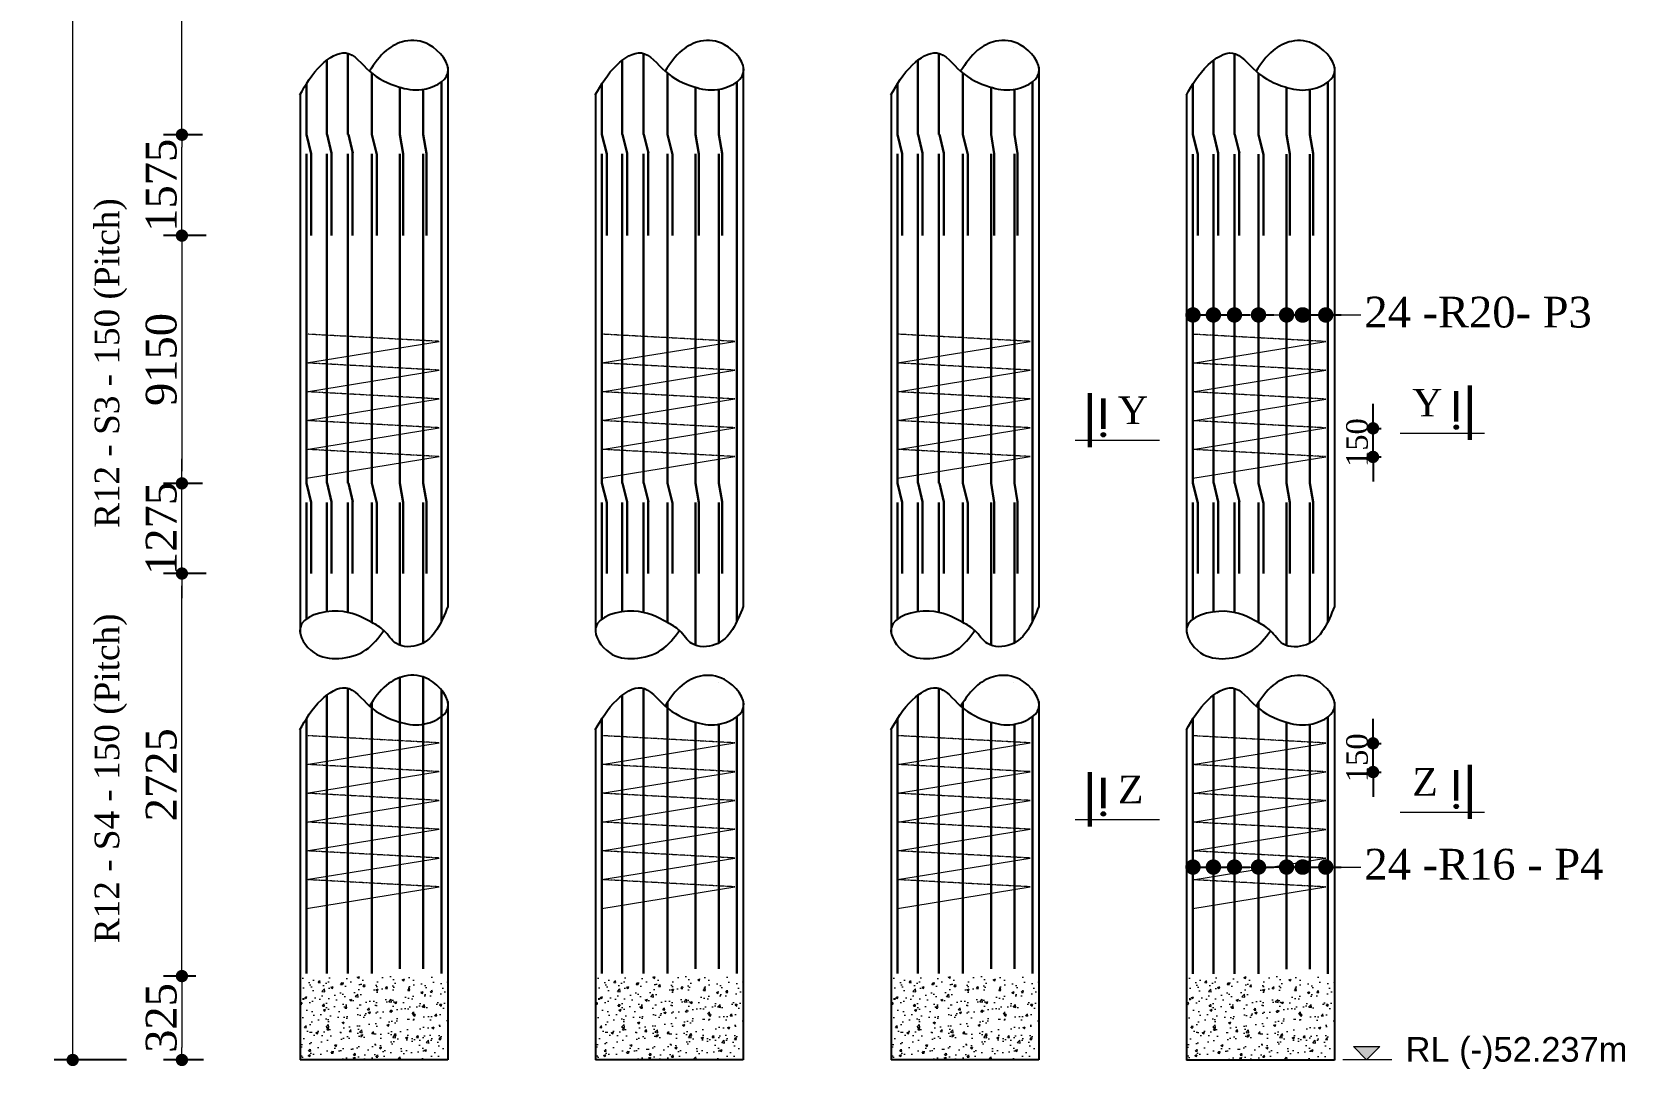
# Model space of a CAD drawing. Header units: millimetres. Extents: x -571543 to 35267, y -84886 to 197746.
# Drawn here: x -403498 to -390559, y 133017 to 141440 of the extents above; entities that cross this region are included whole.
import ezdxf

# ---------------------------------------------------------------- set-up
doc = ezdxf.new("R2010")
doc.units = ezdxf.units.MM
doc.header["$PDMODE"] = 2
doc.linetypes.add('DASHEDX2', pattern=[38.1, 25.4, -12.7])
doc.layers.get('Defpoints').update_dxf_attribs({"lineweight": 13})
for name, color, linetype, lineweight in [('Binder', 136, 'Continuous', 15), ('dim', 96, 'Continuous', 25), ('Dimision', 96, 'Continuous', 18), ('hatch', 65, 'Continuous', 15), ('Reinf.', 12, 'Continuous', 30), ('Text', 7, 'Continuous', 15)]:
    doc.layers.add(name, color=color, linetype=linetype, lineweight=lineweight)
doc.layers.add('Pire Line', color=11, linetype='Continuous')
doc.styles.add('ROMANS', font='arial.ttf', dxfattribs={"height": 200})
doc.styles.get("Standard").update_dxf_attribs({"font": 'times.ttf'})
doc.dimstyles.new('ISO-25', dxfattribs={"dimtxt": 175, "dimasz": 100, "dimexe": 65, "dimexo": 115.625, "dimgap": 40, "dimtad": 1, "dimtoh": 1, "dimdec": 0, "dimtxsty": 'Standard', "dimblk": 'DOT', "dimcen": 300, "dimclrd": 256, "dimclre": 256, "dimclrt": 256, "dimadec": 0, "dimazin": 0, "dimtfac": 1, "dimtdec": 0, "dimtix": 1, "dimtmove": 0, "dimatfit": 3, "dimldrblk": 'DOT', "dimfxl": 75, "dimlwd": -1, "dimarcsym": 0})

# ---------------------------------------------------------------- blocks, each defined once
blk = doc.blocks.new('_Dot')
at = {"color": 0, "linetype": 'ByBlock', "lineweight": -2}
blk.add_line((-0.5, 0), (-1, 0), dxfattribs=at)
at = {"color": 0, "linetype": 'ByBlock', "const_width": 0.5}
blk.add_lwpolyline([(-0.25, 0, 1), (0.25, 0, 1)], format="xyb", close=True, dxfattribs=at)
blk = doc.blocks.new('*D304')
at = {"layer": 'Defpoints', "color": 0, "ltscale": 3, "transparency": 16777216}
for p in [(-402279, 144231), (-401965, 144231), (-401996, 140604)]:
    blk.add_point(p, dxfattribs=at)
at = {"layer": 'Dimision', "color": 1, "lineweight": -2, "ltscale": 3, "transparency": 16777216}
for p, q in [((-402081, 144231), (-402429, 144231)), ((-402112, 140604), (-402429, 140604))]:
    blk.add_line(p, q, dxfattribs=at)
at = {"layer": 'Dimision', "ltscale": 3, "transparency": 16777216}
blk.add_line((-402279, 140704), (-402279, 144131), dxfattribs=at)
at = {"layer": 'Dimision', "ltscale": 3, "transparency": 16777216, "xscale": 100, "yscale": 100, "zscale": 100}
for p, rotation in [((-402279, 144231), 90), ((-402279, 140604), 270)]:
    blk.add_blockref('_Dot', p, dxfattribs=dict(at, rotation=rotation))
at = {"layer": 'Dimision', "ltscale": 3, "transparency": 16777216, "insert": (-402446, 142417), "char_height": 250, "attachment_point": 5, "rotation": 90}
blk.add_mtext('8850', dxfattribs=at)
blk = doc.blocks.new('*D308')
at = {"layer": 'Defpoints', "color": 0, "ltscale": 3, "transparency": 16777216}
for p in [(-402050, 133772), (-402279, 133091), (-401989, 133091)]:
    blk.add_point(p, dxfattribs=at)
at = {"layer": 'Dimision', "color": 1, "lineweight": -2, "ltscale": 3, "transparency": 16777216}
for p, q in [((-402165, 133772), (-402429, 133772)), ((-402105, 133091), (-402429, 133091))]:
    blk.add_line(p, q, dxfattribs=at)
at = {"layer": 'Dimision', "ltscale": 3, "transparency": 16777216}
blk.add_line((-402279, 133672), (-402279, 133191), dxfattribs=at)
at = {"layer": 'Dimision', "ltscale": 3, "transparency": 16777216, "xscale": 100, "yscale": 100, "zscale": 100}
for p, rotation in [((-402279, 133772), 90), ((-402279, 133091), 270)]:
    blk.add_blockref('_Dot', p, dxfattribs=dict(at, rotation=rotation))
at = {"layer": 'Dimision', "ltscale": 3, "transparency": 16777216, "insert": (-402446, 133432), "char_height": 250, "attachment_point": 5, "rotation": 90}
blk.add_mtext('325', dxfattribs=at)
blk = doc.blocks.new('*D309')
at = {"layer": 'Defpoints', "color": 0, "ltscale": 3, "transparency": 16777216}
for p in [(-403166, 162766), (-402779, 162766), (-402612, 133091)]:
    blk.add_point(p, dxfattribs=at)
at = {"layer": 'Dimision', "color": 1, "lineweight": -2, "ltscale": 3, "transparency": 16777216}
for p, q in [((-402894, 162766), (-403316, 162766)), ((-402728, 133091), (-403316, 133091))]:
    blk.add_line(p, q, dxfattribs=at)
at = {"layer": 'Dimision', "ltscale": 3, "transparency": 16777216}
blk.add_line((-403166, 133191), (-403166, 162666), dxfattribs=at)
at = {"layer": 'Dimision', "ltscale": 3, "transparency": 16777216, "xscale": 100, "yscale": 100, "zscale": 100}
for p, rotation in [((-403166, 162766), 90), ((-403166, 133091), 270)]:
    blk.add_blockref('_Dot', p, dxfattribs=dict(at, rotation=rotation))
at = {"layer": 'Dimision', "ltscale": 3, "transparency": 16777216, "insert": (-403333, 147929), "char_height": 250, "attachment_point": 5, "rotation": 90}
blk.add_mtext('56450', dxfattribs=at)
blk = doc.blocks.new('*D310')
at = {"layer": 'Defpoints', "color": 0, "ltscale": 3, "transparency": 16777216}
for p in [(-402279, 140604), (-401996, 140604), (-401965, 139785)]:
    blk.add_point(p, dxfattribs=at)
at = {"layer": 'Dimision', "color": 1, "lineweight": -2, "ltscale": 3, "transparency": 16777216}
for p, q in [((-402112, 140604), (-402429, 140604)), ((-402081, 139785), (-402429, 139785))]:
    blk.add_line(p, q, dxfattribs=at)
at = {"layer": 'Dimision', "ltscale": 3, "transparency": 16777216}
blk.add_line((-402279, 139885), (-402279, 140504), dxfattribs=at)
at = {"layer": 'Dimision', "ltscale": 3, "transparency": 16777216, "xscale": 100, "yscale": 100, "zscale": 100}
for p, rotation in [((-402279, 140604), 90), ((-402279, 139785), 270)]:
    blk.add_blockref('_Dot', p, dxfattribs=dict(at, rotation=rotation))
at = {"layer": 'Dimision', "ltscale": 3, "transparency": 16777216, "insert": (-402446, 140194), "char_height": 250, "attachment_point": 5, "rotation": 90}
blk.add_mtext('1575', dxfattribs=at)
blk = doc.blocks.new('*D311')
at = {"layer": 'Defpoints', "color": 0, "ltscale": 3, "transparency": 16777216}
for p in [(-401996, 139785), (-402279, 137773), (-401996, 137773)]:
    blk.add_point(p, dxfattribs=at)
at = {"layer": 'Dimision', "color": 1, "lineweight": -2, "ltscale": 3, "transparency": 16777216}
for p, q in [((-402112, 139785), (-402429, 139785)), ((-402112, 137773), (-402429, 137773))]:
    blk.add_line(p, q, dxfattribs=at)
at = {"layer": 'Dimision', "ltscale": 3, "transparency": 16777216}
blk.add_line((-402279, 139685), (-402279, 137873), dxfattribs=at)
at = {"layer": 'Dimision', "ltscale": 3, "transparency": 16777216, "xscale": 100, "yscale": 100, "zscale": 100}
for p, rotation in [((-402279, 139785), 90), ((-402279, 137773), 270)]:
    blk.add_blockref('_Dot', p, dxfattribs=dict(at, rotation=rotation))
at = {"layer": 'Dimision', "ltscale": 3, "transparency": 16777216, "insert": (-402446, 138779), "char_height": 250, "attachment_point": 5, "rotation": 90}
blk.add_mtext('9150', dxfattribs=at)
blk = doc.blocks.new('*D358')
at = {"layer": 'Defpoints', "color": 0, "ltscale": 3, "transparency": 16777216}
for p in [(-402279, 137773), (-401996, 137773), (-401965, 137041)]:
    blk.add_point(p, dxfattribs=at)
at = {"layer": 'Dimision', "ltscale": 3, "transparency": 16777216}
for p, q in [((-402279, 137873), (-402279, 137973)), ((-402279, 137041), (-402279, 137773)), ((-402279, 136941), (-402279, 136841))]:
    blk.add_line(p, q, dxfattribs=at)
at = {"layer": 'Dimision', "color": 1, "lineweight": -2, "ltscale": 3, "transparency": 16777216}
for p, q in [((-402112, 137773), (-402429, 137773)), ((-402081, 137041), (-402429, 137041))]:
    blk.add_line(p, q, dxfattribs=at)
at = {"layer": 'Dimision', "ltscale": 3, "transparency": 16777216, "xscale": 100, "yscale": 100, "zscale": 100}
for p, rotation in [((-402279, 137773), 270), ((-402279, 137041), 90)]:
    blk.add_blockref('_Dot', p, dxfattribs=dict(at, rotation=rotation))
at = {"layer": 'Dimision', "ltscale": 3, "transparency": 16777216, "insert": (-402446, 137407), "char_height": 250, "attachment_point": 5, "rotation": 90}
blk.add_mtext('1275', dxfattribs=at)
blk = doc.blocks.new('*D359')
at = {"layer": 'Defpoints', "color": 0, "ltscale": 3, "transparency": 16777216}
for p in [(-402279, 137041), (-401996, 137041), (-402050, 133772)]:
    blk.add_point(p, dxfattribs=at)
at = {"layer": 'Dimision', "color": 1, "lineweight": -2, "ltscale": 3, "transparency": 16777216}
for p, q in [((-402112, 137041), (-402429, 137041)), ((-402165, 133772), (-402429, 133772))]:
    blk.add_line(p, q, dxfattribs=at)
at = {"layer": 'Dimision', "ltscale": 3, "transparency": 16777216}
blk.add_line((-402279, 133872), (-402279, 136941), dxfattribs=at)
at = {"layer": 'Dimision', "ltscale": 3, "transparency": 16777216, "xscale": 100, "yscale": 100, "zscale": 100}
for p, rotation in [((-402279, 137041), 90), ((-402279, 133772), 270)]:
    blk.add_blockref('_Dot', p, dxfattribs=dict(at, rotation=rotation))
at = {"layer": 'Dimision', "ltscale": 3, "transparency": 16777216, "insert": (-402446, 135407), "char_height": 250, "attachment_point": 5, "rotation": 90}
blk.add_mtext('2725', dxfattribs=at)
blk = doc.blocks.new('*D366')
at = {"layer": 'Defpoints', "color": 0, "ltscale": 3, "transparency": 16777216}
for p in [(-393015, 138220), (-392606, 138220), (-393029, 137988)]:
    blk.add_point(p, dxfattribs=at)
at = {"layer": 'Pire Line', "linetype": 'Continuous', "ltscale": 3, "transparency": 16777216}
for p, q in [((-392606, 138320), (-392606, 138420)), ((-392606, 137988), (-392606, 138220)), ((-392606, 137888), (-392606, 137788))]:
    blk.add_line(p, q, dxfattribs=at)
at = {"layer": 'Pire Line', "linetype": 'Continuous', "lineweight": -2, "ltscale": 3, "transparency": 16777216}
for p, q in [((-392641, 138220), (-392541, 138220)), ((-392641, 137988), (-392541, 137988))]:
    blk.add_line(p, q, dxfattribs=at)
at = {"layer": 'Pire Line', "ltscale": 3, "transparency": 16777216, "xscale": 100, "yscale": 100, "zscale": 100}
for p, rotation in [((-392606, 138220), 270), ((-392606, 137988), 90)]:
    blk.add_blockref('_Dot', p, dxfattribs=dict(at, rotation=rotation))
at = {"layer": 'Pire Line', "ltscale": 3, "transparency": 16777216, "insert": (-392735, 138104), "char_height": 175, "attachment_point": 5, "rotation": 90}
blk.add_mtext('150', dxfattribs=at)
blk = doc.blocks.new('*D367')
at = {"layer": 'Defpoints', "color": 0, "ltscale": 3, "transparency": 16777216}
for p in [(-393015, 135662), (-392606, 135662), (-393029, 135429)]:
    blk.add_point(p, dxfattribs=at)
at = {"layer": 'Pire Line', "linetype": 'Continuous', "ltscale": 3, "transparency": 16777216}
for p, q in [((-392606, 135762), (-392606, 135862)), ((-392606, 135429), (-392606, 135662)), ((-392606, 135329), (-392606, 135229))]:
    blk.add_line(p, q, dxfattribs=at)
at = {"layer": 'Pire Line', "linetype": 'Continuous', "lineweight": -2, "ltscale": 3, "transparency": 16777216}
for p, q in [((-392641, 135662), (-392541, 135662)), ((-392641, 135429), (-392541, 135429))]:
    blk.add_line(p, q, dxfattribs=at)
at = {"layer": 'Pire Line', "ltscale": 3, "transparency": 16777216, "xscale": 100, "yscale": 100, "zscale": 100}
for p, rotation in [((-392606, 135662), 270), ((-392606, 135429), 90)]:
    blk.add_blockref('_Dot', p, dxfattribs=dict(at, rotation=rotation))
at = {"layer": 'Pire Line', "ltscale": 3, "transparency": 16777216, "insert": (-392735, 135545), "char_height": 175, "attachment_point": 5, "rotation": 90}
blk.add_mtext('150', dxfattribs=at)

msp = doc.modelspace()

# ---------------------------------------------------------------- hatches: boundary and pattern name
at = {"layer": 'Dimision', "ltscale": 5}
msp.add_hatch(color=256, dxfattribs=at).paths.add_polyline_path([(-392763.8, 133199.5), (-392551.6, 133199.5), (-392657.7, 133093.4)])
at = {"layer": 'hatch', "ltscale": 30}
h = msp.add_hatch(dxfattribs=at)
h.set_pattern_fill('AR-CONC', color=256, style=0)
h.set_pattern_definition([(50, (-98483.03, 39755.5), (182.18467, -15.939086), [19.05, -209.55]), (355, (-98483.03, 39755.5), (-35.24283, 191.05664), [15.24, -167.64]), (100.451, (-98467.85, 39754.17), (146.9425, 175.11669), [16.19, -178.09]), (46.1842, (-98483.03, 39806.3), (271.07904, -42.04233), [28.575, -314.325]), (96.6356, (-98460.44, 39802.8), (237.40423, 247.42556), [24.285, -267.135]), (351.184, (-98483.03, 39806.3), (237.4046, 247.42512), [22.86, -251.46]), (21, (-98457.63, 39793.6), (151.61488, -102.26552), [19.05, -209.55]), (326, (-98457.63, 39793.6), (61.80203, 184.18797), [15.24, -167.64]), (71.4514, (-98445, 39785.08), (213.41649, 81.92286), [16.19, -178.09]), (37.5, (-98483.03, 39755.5), (3.088603, 84.555039), [0, -165.608, 0, -170.18, 0, -168.275]), (7.5, (-98483.03, 39755.5), (66.819663, 100.180575), [0, -97.028, 0, -161.798, 0, -64.135]), (327.5, (-98539.674, 39755.5), (135.590595, -5.728744), [0, -63.5, 0, -198.12, 0, -262.89]), (317.5, (-98565.07, 39755.5), (148.12918, 25.42649), [0, -82.55, 0, -131.572, 0, -186.69])])
h.paths.add_polyline_path([(-400119.7, 133772.2), (-401319.7, 133772.2), (-401319.7, 133091.4), (-400119.7, 133091.4)])
h = msp.add_hatch(dxfattribs=at)
h.set_pattern_fill('AR-CONC', color=256, style=0)
h.set_pattern_definition([(50, (-96083.09, 39755.38), (182.18467, -15.939086), [19.05, -209.55]), (355, (-96083.09, 39755.38), (-35.24283, 191.05664), [15.24, -167.64]), (100.451, (-96067.9, 39754.05), (146.9425, 175.11669), [16.19, -178.09]), (46.1842, (-96083.09, 39806.18), (271.07904, -42.04233), [28.575, -314.325]), (96.6356, (-96060.5, 39802.67), (237.40423, 247.42556), [24.285, -267.135]), (351.184, (-96083.1, 39806.18), (237.4046, 247.42512), [22.86, -251.46]), (21, (-96057.69, 39793.48), (151.61488, -102.26552), [19.05, -209.55]), (326, (-96057.69, 39793.48), (61.80203, 184.18797), [15.24, -167.64]), (71.4514, (-96045.05, 39784.96), (213.41649, 81.92286), [16.19, -178.09]), (37.5, (-96083.09, 39755.38), (3.088603, 84.555039), [0, -165.608, 0, -170.18, 0, -168.275]), (7.5, (-96083.09, 39755.38), (66.819663, 100.180575), [0, -97.028, 0, -161.798, 0, -64.135]), (327.5, (-96139.73, 39755.38), (135.590595, -5.728744), [0, -63.5, 0, -198.12, 0, -262.89]), (317.5, (-96165.13, 39755.38), (148.12918, 25.42649), [0, -82.55, 0, -131.572, 0, -186.69])])
h.paths.add_polyline_path([(-397719.8, 133772.1), (-398919.8, 133772.1), (-398919.8, 133091.3), (-397719.8, 133091.3)])
h = msp.add_hatch(dxfattribs=at)
h.set_pattern_fill('AR-CONC', color=256, style=0)
h.set_pattern_definition([(50, (-93683.09, 39755.38), (182.18467, -15.939086), [19.05, -209.55]), (355, (-93683.09, 39755.38), (-35.24283, 191.05664), [15.24, -167.64]), (100.451, (-93667.9, 39754.05), (146.9425, 175.11669), [16.19, -178.09]), (46.1842, (-93683.09, 39806.18), (271.07904, -42.04233), [28.575, -314.325]), (96.6356, (-93660.5, 39802.67), (237.40423, 247.42556), [24.285, -267.135]), (351.184, (-93683.1, 39806.18), (237.4046, 247.42512), [22.86, -251.46]), (21, (-93657.69, 39793.48), (151.61488, -102.26552), [19.05, -209.55]), (326, (-93657.69, 39793.48), (61.80203, 184.18797), [15.24, -167.64]), (71.4514, (-93645.05, 39784.96), (213.41649, 81.92286), [16.19, -178.09]), (37.5, (-93683.09, 39755.38), (3.088603, 84.555039), [0, -165.608, 0, -170.18, 0, -168.275]), (7.5, (-93683.09, 39755.38), (66.819663, 100.180575), [0, -97.028, 0, -161.798, 0, -64.135]), (327.5, (-93739.73, 39755.38), (135.590595, -5.728744), [0, -63.5, 0, -198.12, 0, -262.89]), (317.5, (-93765.13, 39755.38), (148.12918, 25.42649), [0, -82.55, 0, -131.572, 0, -186.69])])
h.paths.add_polyline_path([(-395319.8, 133772.1), (-396519.8, 133772.1), (-396519.8, 133091.3), (-395319.8, 133091.3)])
h = msp.add_hatch(dxfattribs=at)
h.set_pattern_fill('AR-CONC', color=256, style=0)
h.set_pattern_definition([(50, (-91283.03, 39754.42), (182.18467, -15.939086), [19.05, -209.55]), (355, (-91283.03, 39754.42), (-35.24283, 191.05664), [15.24, -167.64]), (100.451, (-91267.85, 39753.09), (146.9425, 175.11669), [16.19, -178.09]), (46.1842, (-91283.03, 39805.22), (271.07904, -42.04233), [28.575, -314.325]), (96.6356, (-91260.44, 39801.7), (237.40423, 247.42556), [24.285, -267.135]), (351.184, (-91283.03, 39805.22), (237.4046, 247.42512), [22.86, -251.46]), (21, (-91257.63, 39792.52), (151.61488, -102.26552), [19.05, -209.55]), (326, (-91257.63, 39792.52), (61.80203, 184.18797), [15.24, -167.64]), (71.4514, (-91245, 39784), (213.41649, 81.92286), [16.19, -178.09]), (37.5, (-91283.03, 39754.416), (3.088603, 84.555039), [0, -165.608, 0, -170.18, 0, -168.275]), (7.5, (-91283.03, 39754.42), (66.819663, 100.180575), [0, -97.028, 0, -161.798, 0, -64.135]), (327.5, (-91339.674, 39754.416), (135.590595, -5.728744), [0, -63.5, 0, -198.12, 0, -262.89]), (317.5, (-91365.07, 39754.42), (148.12918, 25.42649), [0, -82.55, 0, -131.572, 0, -186.69])])
h.paths.add_polyline_path([(-392919.7, 133771.1), (-394119.7, 133771.1), (-394119.7, 133090.4), (-392919.7, 133090.4)])
at = {"layer": 'Text'}
for points in [[(-391930.1, 138247.4, -1), (-391930.1, 138211.6, -1)], [(-394796.1, 138186.1, 1), (-394796.1, 138150.2, 1)], [(-394796.1, 135106.8, 1), (-394796.1, 135070.9, 1)], [(-391930.1, 135168.2, -1), (-391930.1, 135132.3, -1)]]:
    msp.add_hatch(color=256, dxfattribs=at).paths.add_polyline_path(points)

# ---------------------------------------------------------------- linework, layer by layer
at = {"layer": 'Binder', "linetype": 'DASHEDX2', "ltscale": 0.007}
for p, q in [((-400189.3, 138926.1), (-401268.1, 138984.8)), ((-397789.4, 138926), (-398868.2, 138984.6)), ((-395389.4, 138926), (-396468.2, 138984.6)), ((-392989.3, 138925), (-394068.1, 138983.7)), ((-400189.3, 138692.3), (-401268.1, 138751)), ((-397789.4, 138692.2), (-398868.2, 138750.8)), ((-395389.4, 138692.2), (-396468.2, 138750.8)), ((-392989.3, 138691.2), (-394068.1, 138749.9)), ((-400189.3, 138458.5), (-401268.1, 138517.2)), ((-397789.4, 138458.4), (-398868.2, 138517)), ((-395389.4, 138458.4), (-396468.2, 138517)), ((-392989.3, 138457.4), (-394068.1, 138516.1)), ((-400189.3, 138224.7), (-401268.1, 138283.3)), ((-397789.4, 138224.6), (-398868.2, 138283.2)), ((-395389.4, 138224.6), (-396468.2, 138283.2)), ((-392989.3, 138223.6), (-394068.1, 138282.3)), ((-400189.3, 137990.9), (-401268.1, 138049.5)), ((-397789.4, 137990.7), (-398868.2, 138049.4)), ((-395389.4, 137990.7), (-396468.2, 138049.4)), ((-392989.3, 137989.8), (-394068.1, 138048.5)), ((-400189.3, 135665.9), (-401268.1, 135724.6)), ((-397789.4, 135665.8), (-398868.2, 135724.5)), ((-395389.4, 135665.8), (-396468.2, 135724.5)), ((-392989.3, 135664.8), (-394068.1, 135723.5)), ((-400189.3, 135432.1), (-401268.1, 135490.8)), ((-397789.4, 135432), (-398868.2, 135490.7)), ((-395389.4, 135432), (-396468.2, 135490.7)), ((-392989.3, 135431), (-394068.1, 135489.7)), ((-400189.3, 135198.3), (-401268.1, 135257)), ((-397789.4, 135198.2), (-398868.2, 135256.8)), ((-395389.4, 135198.2), (-396468.2, 135256.8)), ((-392989.3, 135197.2), (-394068.1, 135255.9)), ((-400189.3, 134964.5), (-401268.1, 135023.2)), ((-397789.4, 134964.4), (-398868.2, 135023)), ((-395389.4, 134964.4), (-396468.2, 135023)), ((-392989.3, 134963.4), (-394068.1, 135022.1)), ((-400189.3, 134730.7), (-401268.1, 134789.3)), ((-397789.4, 134730.6), (-398868.2, 134789.2)), ((-395389.4, 134730.6), (-396468.2, 134789.2)), ((-392989.3, 134729.6), (-394068.1, 134788.3)), ((-400189.3, 134496.9), (-401268.1, 134555.5)), ((-397789.4, 134496.8), (-398868.2, 134555.4)), ((-395389.4, 134496.8), (-396468.2, 134555.4)), ((-392989.3, 134495.8), (-394068.1, 134554.5))]:
    msp.add_line(p, q, dxfattribs=at)
at = {"layer": 'Binder', "ltscale": 5}
for p, q in [((-401268.1, 138751), (-400189.3, 138926.1)), ((-398868.2, 138750.8), (-397789.4, 138926)), ((-396468.2, 138750.8), (-395389.4, 138926)), ((-394068.1, 138749.9), (-392989.3, 138925)), ((-401268.1, 138517.2), (-400189.3, 138692.3)), ((-398868.2, 138517), (-397789.4, 138692.2)), ((-396468.2, 138517), (-395389.4, 138692.2)), ((-394068.1, 138516.1), (-392989.3, 138691.2)), ((-401268.1, 138283.3), (-400189.3, 138458.5)), ((-398868.2, 138283.2), (-397789.4, 138458.4)), ((-396468.2, 138283.2), (-395389.4, 138458.4)), ((-394068.1, 138282.3), (-392989.3, 138457.4)), ((-401268.1, 138049.5), (-400189.3, 138224.7)), ((-398868.2, 138049.4), (-397789.4, 138224.6)), ((-396468.2, 138049.4), (-395389.4, 138224.6)), ((-394068.1, 138048.5), (-392989.3, 138223.6)), ((-401268.1, 137815.7), (-400189.3, 137990.9)), ((-398868.2, 137815.6), (-397789.4, 137990.7)), ((-396468.2, 137815.6), (-395389.4, 137990.7)), ((-394068.1, 137814.6), (-392989.3, 137989.8)), ((-401268.1, 135490.8), (-400189.3, 135665.9)), ((-398868.2, 135490.7), (-397789.4, 135665.8)), ((-396468.2, 135490.7), (-395389.4, 135665.8)), ((-394068.1, 135489.7), (-392989.3, 135664.8)), ((-401268.1, 135257), (-400189.3, 135432.1)), ((-398868.2, 135256.8), (-397789.4, 135432)), ((-396468.2, 135256.8), (-395389.4, 135432)), ((-394068.1, 135255.9), (-392989.3, 135431)), ((-401268.1, 135023.2), (-400189.3, 135198.3)), ((-398868.2, 135023), (-397789.4, 135198.2)), ((-396468.2, 135023), (-395389.4, 135198.2)), ((-394068.1, 135022.1), (-392989.3, 135197.2)), ((-401268.1, 134789.3), (-400189.3, 134964.5)), ((-398868.2, 134789.2), (-397789.4, 134964.4)), ((-396468.2, 134789.2), (-395389.4, 134964.4)), ((-394068.1, 134788.3), (-392989.3, 134963.4)), ((-401268.1, 134555.5), (-400189.3, 134730.7)), ((-398868.2, 134555.4), (-397789.4, 134730.6)), ((-396468.2, 134555.4), (-395389.4, 134730.6)), ((-394068.1, 134554.5), (-392989.3, 134729.6)), ((-401268.1, 134321.7), (-400189.3, 134496.9)), ((-398868.2, 134321.6), (-397789.4, 134496.8)), ((-396468.2, 134321.6), (-395389.4, 134496.8)), ((-394068.1, 134320.6), (-392989.3, 134495.8))]:
    msp.add_line(p, q, dxfattribs=at)
at = {"layer": 'dim', "ltscale": 30}
for points in [[(-401321.7, 140927.2), (-401145.4, 141172), (-400947.7, 141268.6), (-400755.5, 141120.5), (-400519.9, 140993.4), (-400329.3, 140971.2), (-400119.7, 141104.2), (-400272, 141335), (-400467.9, 141363.6), (-400617.6, 141289.7), (-400755.5, 141120.5)], [(-398921.8, 140927.1), (-398745.4, 141171.9), (-398547.8, 141268.5), (-398355.5, 141120.4), (-398120, 140993.2), (-397929.3, 140971.1), (-397719.8, 141104.1), (-397872.1, 141334.9), (-398067.9, 141363.5), (-398217.6, 141289.6), (-398355.5, 141120.4)], [(-396521.8, 140927.1), (-396345.4, 141171.9), (-396147.8, 141268.5), (-395955.5, 141120.4), (-395720, 140993.2), (-395529.3, 140971.1), (-395319.8, 141104.1), (-395472.1, 141334.9), (-395667.9, 141363.5), (-395817.6, 141289.6), (-395955.5, 141120.4)], [(-394121.7, 140926.1), (-393945.4, 141170.9), (-393747.7, 141267.5), (-393555.5, 141119.4), (-393319.9, 140992.3), (-393129.3, 140970.2), (-392919.7, 141103.1), (-393072, 141333.9), (-393267.9, 141362.5), (-393417.6, 141288.6), (-393555.5, 141119.4)], [(-400119.7, 136774.2), (-400347.3, 136464.4), (-400537.2, 136471.8), (-400638.4, 136577.8), (-400735.7, 136643.7), (-401010, 136735.5), (-401319.7, 136598.1), (-401207.6, 136399.4), (-401004.7, 136351.7), (-400785.6, 136420.4), (-400638.4, 136577.8)], [(-397719.8, 136774.1), (-397947.4, 136464.3), (-398137.2, 136471.7), (-398238.4, 136577.7), (-398335.8, 136643.6), (-398610, 136735.3), (-398919.8, 136598), (-398807.6, 136399.3), (-398604.8, 136351.5), (-398385.7, 136420.2), (-398238.4, 136577.7)], [(-395319.8, 136774.1), (-395547.4, 136464.3), (-395737.2, 136471.7), (-395838.4, 136577.7), (-395935.8, 136643.6), (-396210, 136735.3), (-396519.8, 136598), (-396407.6, 136399.3), (-396204.8, 136351.5), (-395985.7, 136420.2), (-395838.4, 136577.7)], [(-392919.7, 136773.1), (-393147.3, 136463.3), (-393337.2, 136470.7), (-393438.4, 136576.7), (-393535.7, 136642.6), (-393810, 136734.4), (-394119.7, 136597.1), (-394007.6, 136398.3), (-393804.7, 136350.6), (-393585.6, 136419.3), (-393438.4, 136576.7)], [(-401321.7, 135771.8), (-401145.4, 136016.6), (-400947.7, 136113.2), (-400755.5, 135965.1), (-400519.9, 135837.9), (-400329.3, 135815.8), (-400119.7, 135948.7), (-400272, 136179.6), (-400467.9, 136208.2), (-400617.6, 136134.3), (-400755.5, 135965.1)], [(-398921.8, 135771.7), (-398745.4, 136016.4), (-398547.8, 136113.1), (-398355.5, 135965), (-398120, 135837.8), (-397929.3, 135815.7), (-397719.8, 135948.6), (-397872.1, 136179.5), (-398067.9, 136208), (-398217.6, 136134.1), (-398355.5, 135965)], [(-396521.8, 135771.7), (-396345.4, 136016.4), (-396147.8, 136113.1), (-395955.5, 135965), (-395720, 135837.8), (-395529.3, 135815.7), (-395319.8, 135948.6), (-395472.1, 136179.5), (-395667.9, 136208), (-395817.6, 136134.1), (-395955.5, 135965)], [(-394121.7, 135770.7), (-393945.4, 136015.5), (-393747.7, 136112.1), (-393555.5, 135964), (-393319.9, 135836.8), (-393129.3, 135814.7), (-392919.7, 135947.7), (-393072, 136178.5), (-393267.9, 136207.1), (-393417.6, 136133.2), (-393555.5, 135964)]]:
    msp.add_spline(points, degree=3, dxfattribs=at)
at = {"layer": 'Dimision', "ltscale": 5}
for p, q in [((-400324.7, 141311.7), (-400324.7, 141311.7)), ((-400324.7, 141311.7), (-400324.7, 141311.7)), ((-397924.8, 141311.6), (-397924.8, 141311.6)), ((-397924.8, 141311.6), (-397924.8, 141311.6)), ((-395524.8, 141311.6), (-395524.8, 141311.6)), ((-395524.8, 141311.6), (-395524.8, 141311.6)), ((-400324.7, 136156.3), (-400324.7, 136156.3)), ((-400324.7, 136156.3), (-400324.7, 136156.3)), ((-397924.8, 136156.2), (-397924.8, 136156.2)), ((-397924.8, 136156.2), (-397924.8, 136156.2)), ((-395524.8, 136156.2), (-395524.8, 136156.2)), ((-395524.8, 136156.2), (-395524.8, 136156.2)), ((-392454.5, 133093.4), (-392851.3, 133093.4))]:
    msp.add_line(p, q, dxfattribs=at)
msp.add_lwpolyline([(-392763.8, 133199.5), (-392551.6, 133199.5), (-392657.7, 133093.4)], close=True, dxfattribs=at)
at = {"layer": 'Pire Line', "ltscale": 3}
for p, q in [((-400119.7, 141156.5), (-400119.7, 136774.2)), ((-397719.8, 141156.4), (-397719.8, 136774.1)), ((-395319.8, 141156.4), (-395319.8, 136774.1)), ((-392919.7, 141155.4), (-392919.7, 136773.1)), ((-401319.7, 140930.8), (-401319.7, 136562.3)), ((-398919.8, 140930.6), (-398919.8, 136562.2)), ((-396519.8, 140930.6), (-396519.8, 136562.2)), ((-394119.7, 140929.7), (-394119.7, 136561.3)), ((-400119.7, 136001.1), (-400119.7, 133091.4)), ((-397719.8, 136000.9), (-397719.8, 133091.3)), ((-395319.8, 136000.9), (-395319.8, 133091.3)), ((-392919.7, 136000), (-392919.7, 133090.4)), ((-401319.7, 135775.3), (-401319.7, 133091.4)), ((-398919.8, 135775.2), (-398919.8, 133091.3)), ((-396519.8, 135775.2), (-396519.8, 133091.3)), ((-394119.7, 135774.2), (-394119.7, 133090.4)), ((-400119.7, 133091.4), (-401319.7, 133091.4)), ((-397719.8, 133091.3), (-398919.8, 133091.3)), ((-395319.8, 133091.3), (-396519.8, 133091.3)), ((-392919.7, 133090.4), (-394119.7, 133090.4))]:
    msp.add_line(p, q, dxfattribs=at)
at = {"layer": 'Reinf.', "ltscale": 5}
for p, q in [((-400736.1, 140606.5), (-400736.1, 141103.9)), ((-398336.1, 140606.4), (-398336.1, 141103.7)), ((-395936.1, 140606.4), (-395936.1, 141103.7)), ((-393536.1, 140605.4), (-393536.1, 141102.8)), ((-401268.1, 140606.5), (-401229.3, 140447.9)), ((-401099.9, 140606.5), (-401063.6, 140454.5)), ((-400926.9, 140606.5), (-400890.6, 140454.5)), ((-400736.1, 140606.5), (-400695.2, 140442.7)), ((-400508.1, 140606.5), (-400481.8, 140449.7)), ((-400318.7, 140606.5), (-400292.4, 140452.9)), ((-398868.2, 140606.4), (-398829.4, 140447.8)), ((-398699.9, 140606.4), (-398663.6, 140454.4)), ((-398526.9, 140606.4), (-398490.6, 140454.4)), ((-398336.1, 140606.4), (-398295.3, 140442.6)), ((-398108.2, 140606.4), (-398081.8, 140449.6)), ((-397918.8, 140606.4), (-397892.4, 140452.8)), ((-396468.2, 140606.4), (-396429.4, 140447.8)), ((-396299.9, 140606.4), (-396263.6, 140454.4)), ((-396126.9, 140606.4), (-396090.6, 140454.4)), ((-395936.1, 140606.4), (-395895.3, 140442.6)), ((-395708.2, 140606.4), (-395681.8, 140449.6)), ((-395518.8, 140606.4), (-395492.4, 140452.8)), ((-394068.1, 140605.4), (-394029.3, 140446.8)), ((-393899.9, 140605.4), (-393863.6, 140453.4)), ((-393726.9, 140605.4), (-393690.6, 140453.4)), ((-393536.1, 140605.4), (-393495.2, 140441.6)), ((-393308.1, 140605.4), (-393281.8, 140448.6)), ((-393118.7, 140605.4), (-393092.4, 140451.9)), ((-401229.3, 139785), (-401229.3, 140447.9)), ((-401063.6, 139785), (-401063.6, 140454.5)), ((-400892.5, 139785), (-400892.5, 140459.6)), ((-400736.1, 137775.6), (-400736.1, 140447.9)), ((-400695.2, 139785), (-400695.2, 140442.7)), ((-400481.8, 139785), (-400481.8, 140449.7)), ((-400292.4, 139785), (-400292.4, 140452.9)), ((-398829.4, 139785), (-398829.4, 140447.8)), ((-398663.6, 139785), (-398663.6, 140454.4)), ((-398492.6, 139785), (-398492.6, 140459.5)), ((-398336.1, 137775.5), (-398336.1, 140447.8)), ((-398295.3, 139785), (-398295.3, 140442.6)), ((-398081.8, 139785), (-398081.8, 140449.6)), ((-397892.4, 139785), (-397892.4, 140452.8)), ((-396429.4, 139785), (-396429.4, 140447.8)), ((-396263.6, 139785), (-396263.6, 140454.4)), ((-396092.6, 139785), (-396092.6, 140459.5)), ((-395936.1, 137775.5), (-395936.1, 140447.8)), ((-395895.3, 139785), (-395895.3, 140442.6)), ((-395681.8, 139785), (-395681.8, 140449.6)), ((-395492.4, 139785), (-395492.4, 140452.8)), ((-394029.3, 139785), (-394029.3, 140446.8)), ((-393863.6, 139785), (-393863.6, 140453.4)), ((-393692.5, 139785), (-393692.5, 140458.5)), ((-393536.1, 137774.6), (-393536.1, 140446.8)), ((-393495.2, 139785), (-393495.2, 140441.6)), ((-393281.8, 139785), (-393281.8, 140448.6)), ((-393092.4, 139785), (-393092.4, 140451.9)), ((-401268.1, 137775.6), (-401229.3, 137617)), ((-401099.9, 137775.6), (-401063.6, 137623.6)), ((-400926.9, 137775.6), (-400890.6, 137623.6)), ((-400736.1, 137775.6), (-400695.2, 137611.9)), ((-400508.1, 137775.6), (-400481.8, 137618.9)), ((-400318.7, 137775.6), (-400292.4, 137622.1)), ((-398868.2, 137775.5), (-398829.4, 137616.9)), ((-398699.9, 137775.5), (-398663.6, 137623.5)), ((-398526.9, 137775.5), (-398490.6, 137623.5)), ((-398336.1, 137775.5), (-398295.3, 137611.8)), ((-398108.2, 137775.5), (-398081.8, 137618.7)), ((-397918.8, 137775.5), (-397892.4, 137622)), ((-396468.2, 137775.5), (-396429.4, 137616.9)), ((-396299.9, 137775.5), (-396263.6, 137623.5)), ((-396126.9, 137775.5), (-396090.6, 137623.5)), ((-395936.1, 137775.5), (-395895.3, 137611.8)), ((-395708.2, 137775.5), (-395681.8, 137618.7)), ((-395518.8, 137775.5), (-395492.4, 137622)), ((-394068.1, 137774.6), (-394029.3, 137616)), ((-393899.9, 137774.6), (-393863.6, 137622.6)), ((-393726.9, 137774.6), (-393690.6, 137622.6)), ((-393536.1, 137774.6), (-393495.2, 137610.8)), ((-393308.1, 137774.6), (-393281.8, 137617.8)), ((-393118.7, 137774.6), (-393092.4, 137621)), ((-401229.3, 137041.2), (-401229.3, 137617)), ((-401063.6, 137041.2), (-401063.6, 137623.6)), ((-400892.5, 137041.2), (-400892.5, 137628.8)), ((-400736.1, 136643.9), (-400736.1, 137617)), ((-400695.2, 137041.2), (-400695.2, 137611.9)), ((-400481.8, 137041.2), (-400481.8, 137618.9)), ((-400292.4, 137041.2), (-400292.4, 137622.1)), ((-398829.4, 137041.2), (-398829.4, 137616.9)), ((-398663.6, 137041.2), (-398663.6, 137623.5)), ((-398492.6, 137041.2), (-398492.6, 137628.7)), ((-398336.1, 136643.7), (-398336.1, 137617)), ((-398295.3, 137041.2), (-398295.3, 137611.8)), ((-398081.8, 137041.2), (-398081.8, 137618.7)), ((-397892.4, 137041.2), (-397892.4, 137622)), ((-396429.4, 137041.2), (-396429.4, 137616.9)), ((-396263.6, 137041.2), (-396263.6, 137623.5)), ((-396092.6, 137041.2), (-396092.6, 137628.7)), ((-395936.1, 136643.7), (-395936.1, 137617)), ((-395895.3, 137041.2), (-395895.3, 137611.8)), ((-395681.8, 137041.2), (-395681.8, 137618.7)), ((-395492.4, 137041.2), (-395492.4, 137622)), ((-394029.3, 137041.2), (-394029.3, 137616)), ((-393863.6, 137041.2), (-393863.6, 137622.6)), ((-393692.5, 137041.2), (-393692.5, 137627.7)), ((-393536.1, 136642.8), (-393536.1, 137617)), ((-393495.2, 137041.2), (-393495.2, 137610.8)), ((-393281.8, 137041.2), (-393281.8, 137617.8)), ((-393092.4, 137041.2), (-393092.4, 137621)), ((-400736.1, 133792), (-400736.1, 135994.2)), ((-398336.1, 133791.9), (-398336.1, 135994.1)), ((-395936.1, 133791.9), (-395936.1, 135994.1)), ((-393536.1, 133790.9), (-393536.1, 135993.1))]:
    msp.add_line(p, q, dxfattribs=at)
for points in [[(-401102.4, 140606.5), (-401102.4, 141208.8)], [(-400931.4, 140606.5), (-400931.4, 141265.2)], [(-398702.5, 140606.4), (-398702.5, 141208.7)], [(-398531.4, 140606.4), (-398531.4, 141265)], [(-396302.5, 140606.4), (-396302.5, 141208.7)], [(-396131.4, 140606.4), (-396131.4, 141265)], [(-393902.4, 140605.4), (-393902.4, 141207.7)], [(-393731.4, 140605.4), (-393731.4, 141264.1)], [(-401268.1, 140606.5), (-401268.1, 141018.4)], [(-400508.1, 140606.5), (-400508.1, 140989.8)], [(-400318.7, 140606.5), (-400318.7, 140972.9)], [(-400172.2, 136651.7), (-400172.2, 141033.2)], [(-398868.2, 140606.4), (-398868.2, 141018.2)], [(-398108.2, 140606.4), (-398108.2, 140989.7)], [(-397918.8, 140606.4), (-397918.8, 140972.7)], [(-397772.2, 136651.6), (-397772.2, 141033.1)], [(-396468.2, 140606.4), (-396468.2, 141018.2)], [(-395708.2, 140606.4), (-395708.2, 140989.7)], [(-395518.8, 140606.4), (-395518.8, 140972.7)], [(-395372.2, 136651.6), (-395372.2, 141033.1)], [(-394068.1, 140605.4), (-394068.1, 141017.3)], [(-393308.1, 140605.4), (-393308.1, 140988.7)], [(-393118.7, 140605.4), (-393118.7, 140971.8)], [(-392972.2, 136650.6), (-392972.2, 141032.1)], [(-401268.1, 137775.6), (-401268.1, 140447.9)], [(-401102.4, 137775.6), (-401102.4, 140447.9)], [(-400931.4, 137775.6), (-400931.4, 140447.9)], [(-400508.1, 137775.6), (-400508.1, 140447.9)], [(-400318.7, 137775.6), (-400318.7, 140447.9)], [(-398868.2, 137775.5), (-398868.2, 140447.8)], [(-398702.5, 137775.6), (-398702.5, 140447.8)], [(-398531.4, 137775.6), (-398531.4, 140447.8)], [(-398108.2, 137775.5), (-398108.2, 140447.8)], [(-397918.8, 137775.5), (-397918.8, 140447.8)], [(-396468.2, 137775.5), (-396468.2, 140447.8)], [(-396302.5, 137775.6), (-396302.5, 140447.8)], [(-396131.4, 137775.6), (-396131.4, 140447.8)], [(-395708.2, 137775.5), (-395708.2, 140447.8)], [(-395518.8, 137775.5), (-395518.8, 140447.8)], [(-394068.1, 137774.6), (-394068.1, 140446.8)], [(-393902.4, 137775.6), (-393902.4, 140446.8)], [(-393731.4, 137775.6), (-393731.4, 140446.8)], [(-393308.1, 137774.6), (-393308.1, 140446.8)], [(-393118.7, 137774.6), (-393118.7, 140446.8)], [(-401268.1, 136672.1), (-401268.1, 137617)], [(-401102.4, 136730.6), (-401102.4, 137617)], [(-400931.4, 136725.5), (-400931.4, 137617)], [(-400508.1, 136457.9), (-400508.1, 137617)], [(-400318.7, 136477.5), (-400318.7, 137617)], [(-398868.2, 136671.9), (-398868.2, 137617)], [(-398702.5, 136730.5), (-398702.5, 137617)], [(-398531.4, 136725.4), (-398531.4, 137617)], [(-398108.2, 136457.7), (-398108.2, 137617)], [(-397918.8, 136477.4), (-397918.8, 137617)], [(-396468.2, 136671.9), (-396468.2, 137617)], [(-396302.5, 136730.5), (-396302.5, 137617)], [(-396131.4, 136725.4), (-396131.4, 137617)], [(-395708.2, 136457.7), (-395708.2, 137617)], [(-395518.8, 136477.4), (-395518.8, 137617)], [(-394068.1, 136671), (-394068.1, 137617)], [(-393902.4, 136729.5), (-393902.4, 137617)], [(-393731.4, 136724.4), (-393731.4, 137617)], [(-393308.1, 136456.8), (-393308.1, 137617)], [(-393118.7, 136476.4), (-393118.7, 137617)], [(-400508.1, 133829.8), (-400508.1, 136196.7)], [(-400318.7, 133829.8), (-400318.7, 136200.2)], [(-401102.4, 133792), (-401102.4, 136053.4)], [(-400931.4, 133792), (-400931.4, 136109.7)], [(-400172.2, 133792), (-400172.2, 136097.8)], [(-398702.5, 133791.9), (-398702.5, 136053.2)], [(-398531.4, 133791.9), (-398531.4, 136109.6)], [(-396302.5, 133791.9), (-396302.5, 136053.2)], [(-396131.4, 133791.9), (-396131.4, 136109.6)], [(-393902.4, 133790.9), (-393902.4, 136052.3)], [(-393731.4, 133790.9), (-393731.4, 136108.6)], [(-401268.1, 133792), (-401268.1, 135862.9)], [(-398868.2, 133791.9), (-398868.2, 135862.8)], [(-397772.2, 133791.9), (-397772.2, 135877.7)], [(-396468.2, 133791.9), (-396468.2, 135862.8)], [(-395372.2, 133791.9), (-395372.2, 135877.7)], [(-394068.1, 133790.9), (-394068.1, 135861.8)], [(-392972.2, 133790.9), (-392972.2, 135876.7)], [(-398108.2, 133829.7), (-398108.2, 135834.2)], [(-397918.8, 133829.7), (-397918.8, 135817.3)], [(-395708.2, 133829.7), (-395708.2, 135834.2)], [(-395518.8, 133829.7), (-395518.8, 135817.3)], [(-393308.1, 133828.7), (-393308.1, 135833.3)], [(-393118.7, 133828.7), (-393118.7, 135816.4)]]:
    msp.add_lwpolyline(points, dxfattribs=at)
at = {"layer": 'Text'}
for p, q in [((-394340.8, 138120), (-395025, 138120)), ((-392385.3, 138181.4), (-391701.2, 138181.4)), ((-392385.3, 135102.1), (-391701.2, 135102.1)), ((-394340.8, 135040.7), (-395025, 135040.7))]:
    msp.add_line(p, q, dxfattribs=at)
at = {"layer": 'Text', "const_width": 35.9}
for points in [[(-391819.8, 138126.5), (-391819.8, 138568.9)], [(-394906.3, 138065.1), (-394906.3, 138507.5)], [(-394796.1, 138213.6), (-394796.1, 138463.1)], [(-391930.1, 138275), (-391930.1, 138524.5)], [(-391819.8, 135047.2), (-391819.8, 135489.6)], [(-394906.3, 134985.9), (-394906.3, 135428.2)], [(-394796.1, 135134.4), (-394796.1, 135383.9)], [(-391930.1, 135195.7), (-391930.1, 135445.2)]]:
    msp.add_lwpolyline(points, dxfattribs=at)
at = {"layer": 'Text'}
for centre in [(-391930.1, 138229.5), (-394796.1, 138168.1), (-394796.1, 135088.9), (-391930.1, 135150.2)]:
    msp.add_circle(centre, 17.9, dxfattribs=at)

# ---------------------------------------------------------------- texts
at = {"layer": 'Dimision', "ltscale": 3, "char_height": 200, "attachment_point": 5, "rotation": 90}
for s, insert in [('R12 - S3 - 150 (Pitch)', (-402855.7, 138750)), ('R12 - S4 - 150 (Pitch)', (-402855.7, 135377.8))]:
    msp.add_mtext(s, dxfattribs=dict(at, insert=insert))
at = {"layer": 'Text'}
for s, height, p in [('24 -R20- P3', 250, (-392675.8, 139038.9)), ('Y', 224.2, (-394677.1, 138254.8)), ('Y', 224.2, (-392287, 138316.2)), ('Z', 224.2, (-394677.1, 135175.6)), ('Z', 224.2, (-392287, 135236.9)), ('24 -R16 - P4', 250, (-392675.8, 134555.5))]:
    msp.add_text(s, height=height, dxfattribs=at).set_placement(p)
at = {"layer": 'Text', "style": 'ROMANS'}
msp.add_text('RL (-)52.237m', height=200, dxfattribs=at).set_placement((-392341.2, 133076.7))

# ---------------------------------------------------------------- dimensions: what is measured, and where the dimension line sits
at = {"layer": 'Dimision', "ltscale": 3}
for base, p1, p2, angle, text, picture, middle in [((-403166.3, 162766.1), (-402612.1, 133091.4), (-402778.9, 162766.1), 90, '56450', '*D309', (-403333.5, 147928.8)), ((-402278.8, 144231), (-401996.2, 140603.7), (-401965.5, 144231), 90, '8850', '*D304', (-402445.9, 142417.4)), ((-402278.8, 140603.7), (-401965.5, 139785), (-401996.2, 140603.7), 90, '1575', '*D310', (-402446.3, 140194.3)), ((-402278.8, 137772.9), (-401996.2, 139785), (-401996.2, 137772.9), 270, '9150', '*D311', (-402446.3, 138778.9)), ((-402278.8, 137772.9), (-401965.5, 137041.2), (-401996.2, 137772.9), 90, '1275', '*D358', (-402446.3, 137407)), ((-402278.8, 137041.2), (-402049.7, 133772.2), (-401996.2, 137041.2), 90, '2725', '*D359', (-402446.3, 135406.7)), ((-402278.8, 133091.4), (-402049.7, 133772.2), (-401989.1, 133091.4), 90, '325', '*D308', (-402445.9, 133431.8))]:
    dim = msp.add_linear_dim(base=base, p1=p1, p2=p2, angle=angle, text=text, dimstyle='ISO-25', override={"dimtxt": 250, "dimexe": 150, "dimclre": 1}, dxfattribs=at)
    dim.commit()
    dim.dimension.update_dxf_attribs({"geometry": picture, "text_midpoint": middle})
at = {"layer": 'Pire Line', "ltscale": 3}
for base, p1, p2, picture, middle in [((-392606, 138220.4), (-393029.2, 137987.6), (-393014.6, 138220.4), '*D366', (-392735, 138104)), ((-392606, 135661.7), (-393029.2, 135428.8), (-393014.6, 135661.7), '*D367', (-392735, 135545.2))]:
    dim = msp.add_linear_dim(base=base, p1=p1, p2=p2, angle=90, text='150', dimstyle='ISO-25', override={"dimfxl": 35, "dimfxlon": 1, "dimarcsym": 2}, dxfattribs=at)
    dim.commit()
    dim.dimension.update_dxf_attribs({"geometry": picture, "text_midpoint": middle})

# ---------------------------------------------------------------- leaders
at = {"layer": 'Dimision', "ltscale": 5}
for points in [[(-394068.1, 139140.8), (-393206.1, 139140.8)], [(-393902.4, 139140.8), (-393267.5, 139140.8)], [(-393731.4, 139140.8), (-393096.5, 139140.8)], [(-393536.1, 139140.8), (-392933.7, 139140.8)], [(-393308.1, 139140.8), (-392705.8, 139140.8)], [(-393180.1, 139140.8), (-392705.8, 139140.8)], [(-393174, 139140.8), (-392705.8, 139140.8)], [(-392990, 139140.8), (-392705.8, 139140.8)], [(-394068.1, 134657.4), (-393206.1, 134657.4)], [(-393902.4, 134657.4), (-393267.5, 134657.4)], [(-393731.4, 134657.4), (-393096.5, 134657.4)], [(-393536.1, 134657.4), (-392933.7, 134657.4)], [(-393308.1, 134657.4), (-392705.8, 134657.4)], [(-393180.1, 134657.4), (-392705.8, 134657.4)], [(-393174, 134657.4), (-392705.8, 134657.4)], [(-392990, 134657.4), (-392705.8, 134657.4)]]:
    msp.add_leader(points, dimstyle='ISO-25', override={"dimasz": 125, "dimtad": 0}, dxfattribs=at)

doc.saveas('drawing.dxf')
